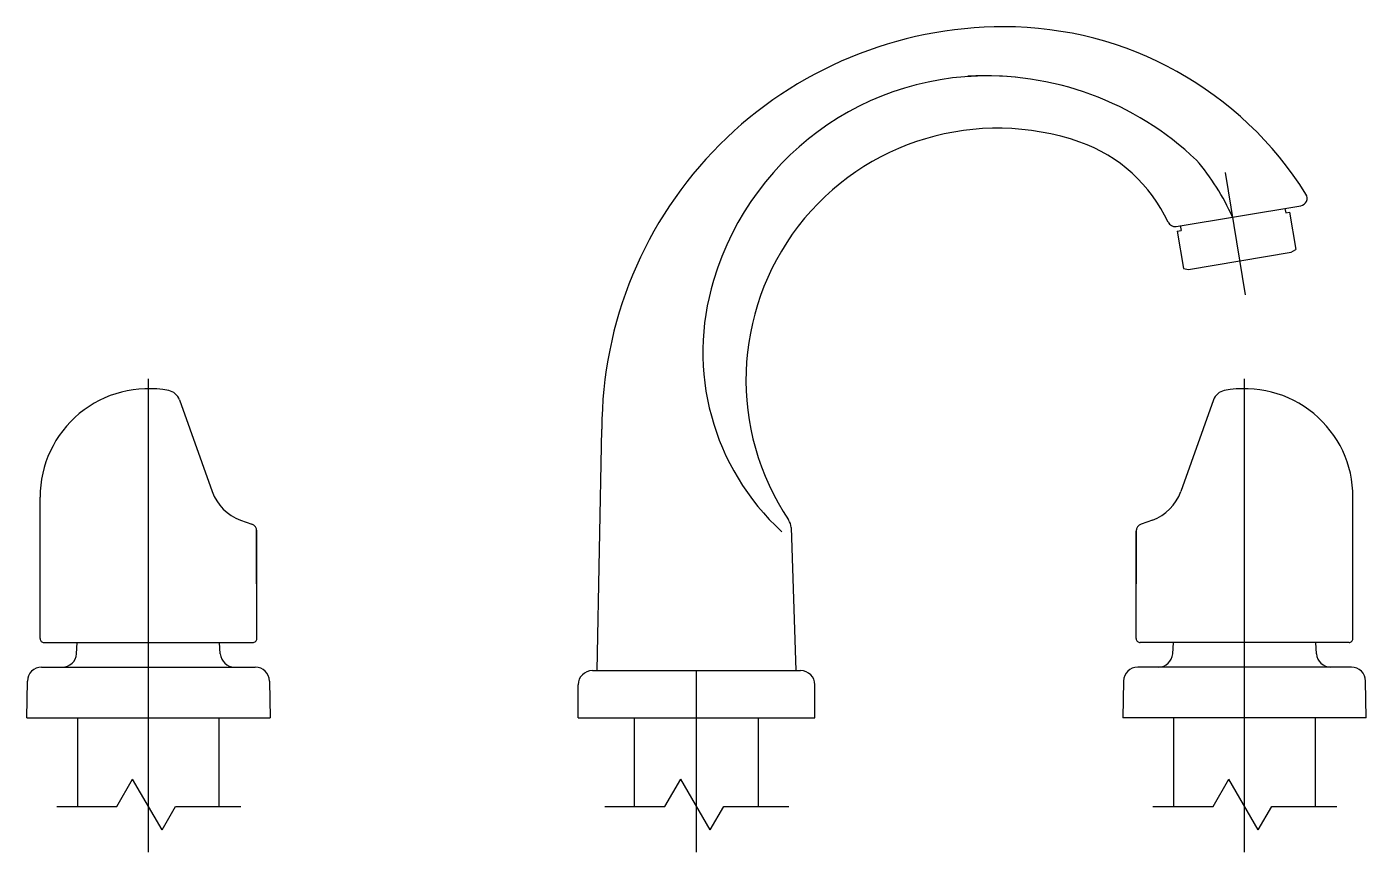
# Model space of a CAD drawing. Extents: x -677.654 to -677.371, y 0.588 to 0.762.
import ezdxf

# ---------------------------------------------------------------- set-up
doc = ezdxf.new("R2010")
doc.units = 0
doc.header["$LTSCALE"] = 0.2
doc.header["$MEASUREMENT"] = 0
doc.linetypes.add('AXES', pattern=[0.54, 0.3, -0.08, 0.08, -0.08])
doc.linetypes.add('CONTINU', pattern=[0])
doc.layers.get('0').update_dxf_attribs({"linetype": 'CONTINUOUS'})
doc.layers.add('DECA_EIXOS', color=5, linetype='AXES')

msp = doc.modelspace()

# ---------------------------------------------------------------- linework, layer by layer
at = {"linetype": 'CONTINU'}
for points in [[(-677.44797, 0.76231, 0.414214), (-677.53297, 0.67731)], [(-677.38419, 0.72694, 0.258686), (-677.44797, 0.76231)], [(-677.44559, 0.75165, 0.359986), (-677.50935, 0.70873)], [(-677.40733, 0.73416, 0.206751), (-677.45563, 0.75187)], [(-677.43195, 0.73795, 0.719933), (-677.4935, 0.65813)], [(-677.41334, 0.72104, 0.2018), (-677.43195, 0.73795)], [(-677.39972, 0.72212, 0.071576), (-677.40733, 0.73416)], [(-677.38529, 0.72452, 0.534906), (-677.38419, 0.72694)], [(-677.41334, 0.72104, 0.336768), (-677.41164, 0.72015)], [(-677.50935, 0.70873, 0.289694), (-677.49495, 0.65565)], [(-677.6245, 0.68546, 0.470529), (-677.65168, 0.66296)], [(-677.62223, 0.68352, 0.265733), (-677.6245, 0.68546)], [(-677.40145, 0.68546, 0.265739), (-677.40372, 0.68352)], [(-677.37426, 0.66296, 0.470529), (-677.40145, 0.68546)], [(-677.6153, 0.66413, 0.223162), (-677.6093, 0.6581)], [(-677.41665, 0.6581, 0.223621), (-677.41064, 0.66414)], [(-677.60588, 0.65574, 0.3153), (-677.60694, 0.65724)], [(-677.493, 0.65656, 0.13994), (-677.4935, 0.65813)], [(-677.41901, 0.65724, 0.315544), (-677.42006, 0.65574)], [(-677.65168, 0.63306, 0.419877), (-677.65087, 0.63226)], [(-677.60672, 0.63226, 0.418977), (-677.60588, 0.63306)], [(-677.42006, 0.63306, 0.423544), (-677.41922, 0.63226)], [(-677.3751, 0.63226, 0.414214), (-677.3743, 0.63306)], [(-677.64697, 0.62705, 0.395121), (-677.64398, 0.62984)], [(-677.61359, 0.62987, 0.399413), (-677.61056, 0.62705)], [(-677.41538, 0.62705, 0.399737), (-677.41236, 0.62987)], [(-677.38197, 0.62985, 0.395094), (-677.37897, 0.62705)], [(-677.65135, 0.62705, 0.411206), (-677.65435, 0.62408)], [(-677.60322, 0.62409, 0.409988), (-677.60622, 0.62705)], [(-677.53497, 0.62631, 0.414212), (-677.53797, 0.62331)], [(-677.48797, 0.62331, 0.414038), (-677.49097, 0.62631)], [(-677.41973, 0.62705, 0.409989), (-677.42273, 0.62409)], [(-677.3716, 0.62408, 0.411209), (-677.3746, 0.62705)]]:
    msp.add_lwpolyline(points, format="xyb", dxfattribs=at)
for points in [[(-677.41164, 0.72015), (-677.38529, 0.72452)], [(-677.38865, 0.72396), (-677.38848, 0.72299)], [(-677.38848, 0.72299), (-677.38765, 0.72313)], [(-677.38765, 0.72313), (-677.38632, 0.71525)], [(-677.41141, 0.71913), (-677.41057, 0.71927)], [(-677.41141, 0.71913), (-677.41008, 0.71125)], [(-677.41075, 0.7203), (-677.41057, 0.71927)], [(-677.40898, 0.71102), (-677.38729, 0.71468)], [(-677.38729, 0.71468), (-677.38632, 0.71525)], [(-677.41008, 0.71125), (-677.40898, 0.71102)], [(-677.62223, 0.68352), (-677.6153, 0.66413)], [(-677.40372, 0.68352), (-677.41064, 0.66414)], [(-677.53397, 0.62631), (-677.53297, 0.67731)], [(-677.65168, 0.63306), (-677.65168, 0.66296)], [(-677.3743, 0.63306), (-677.37426, 0.66296)], [(-677.65168, 0.63306), (-677.65165, 0.66126)], [(-677.3743, 0.63306), (-677.3743, 0.66126)], [(-677.6093, 0.6581), (-677.60694, 0.65724)], [(-677.41665, 0.6581), (-677.41901, 0.65724)], [(-677.60588, 0.63306), (-677.60592, 0.65606)], [(-677.60588, 0.63306), (-677.60588, 0.65574)], [(-677.493, 0.65656), (-677.49197, 0.62631)], [(-677.42006, 0.63306), (-677.42003, 0.65606)], [(-677.42006, 0.63306), (-677.42006, 0.65574)], [(-677.65087, 0.63226), (-677.62878, 0.63226)], [(-677.64398, 0.62984), (-677.64381, 0.63226)], [(-677.62878, 0.63226), (-677.60672, 0.63226)], [(-677.61375, 0.63226), (-677.60672, 0.63226)], [(-677.61359, 0.62987), (-677.61375, 0.63226)], [(-677.39716, 0.63226), (-677.41922, 0.63226)], [(-677.41219, 0.63226), (-677.41922, 0.63226)], [(-677.41236, 0.62987), (-677.41219, 0.63226)], [(-677.3751, 0.63226), (-677.39716, 0.63226)], [(-677.38197, 0.62985), (-677.38213, 0.63226)], [(-677.65135, 0.62705), (-677.64697, 0.62705)], [(-677.64697, 0.62705), (-677.61056, 0.62705)], [(-677.61056, 0.62705), (-677.60622, 0.62705)], [(-677.53497, 0.62631), (-677.49097, 0.62631)], [(-677.41538, 0.62705), (-677.41973, 0.62705)], [(-677.37897, 0.62705), (-677.41538, 0.62705)], [(-677.3746, 0.62705), (-677.37897, 0.62705)], [(-677.65448, 0.61634), (-677.65435, 0.62408)], [(-677.60322, 0.62409), (-677.60308, 0.61634)], [(-677.53797, 0.61631), (-677.53797, 0.62331)], [(-677.48797, 0.61631), (-677.48797, 0.62331)], [(-677.42273, 0.62409), (-677.42286, 0.61634)], [(-677.37146, 0.61634), (-677.3716, 0.62408)], [(-677.65448, 0.61634), (-677.64373, 0.61633)], [(-677.65448, 0.61634), (-677.62878, 0.61631)], [(-677.64373, 0.59762), (-677.64373, 0.61633)], [(-677.62878, 0.61631), (-677.60308, 0.61634)], [(-677.61383, 0.61633), (-677.60308, 0.61634)], [(-677.61383, 0.59762), (-677.61383, 0.61633)], [(-677.53797, 0.61631), (-677.51297, 0.61631)], [(-677.52605, 0.59762), (-677.52605, 0.61631)], [(-677.51297, 0.61631), (-677.48797, 0.61631)], [(-677.4999, 0.59762), (-677.4999, 0.61631)], [(-677.39716, 0.61631), (-677.42286, 0.61634)], [(-677.41211, 0.61633), (-677.42286, 0.61634)], [(-677.41211, 0.59762), (-677.41211, 0.61633)], [(-677.37146, 0.61634), (-677.39716, 0.61631)], [(-677.37146, 0.61634), (-677.38221, 0.61633)], [(-677.38221, 0.59762), (-677.38221, 0.61633)]]:
    msp.add_lwpolyline(points, dxfattribs=at)
at = {"layer": 'DECA_EIXOS'}
for points in [[(-677.40126, 0.73154), (-677.39704, 0.70571)], [(-677.62878, 0.58795), (-677.62878, 0.69331)], [(-677.39716, 0.58795), (-677.39716, 0.69331)], [(-677.39716, 0.58795), (-677.39716, 0.6837)], [(-677.51297, 0.58795), (-677.51297, 0.62631)], [(-677.63545, 0.59762), (-677.63212, 0.60339)], [(-677.62591, 0.59264), (-677.63212, 0.60339)], [(-677.51964, 0.59762), (-677.51631, 0.60339)], [(-677.5101, 0.59264), (-677.51631, 0.60339)], [(-677.40383, 0.59762), (-677.4005, 0.60339)], [(-677.39429, 0.59264), (-677.4005, 0.60339)], [(-677.64817, 0.59762), (-677.63545, 0.59762)], [(-677.62591, 0.59264), (-677.62304, 0.59762)], [(-677.62304, 0.59762), (-677.60929, 0.59762)], [(-677.53236, 0.59762), (-677.51964, 0.59762)], [(-677.5101, 0.59264), (-677.50723, 0.59762)], [(-677.50723, 0.59762), (-677.49348, 0.59762)], [(-677.41655, 0.59762), (-677.40383, 0.59762)], [(-677.39429, 0.59264), (-677.39142, 0.59762)], [(-677.39142, 0.59762), (-677.37767, 0.59762)]]:
    msp.add_lwpolyline(points, dxfattribs=at)

doc.saveas('drawing.dxf')
